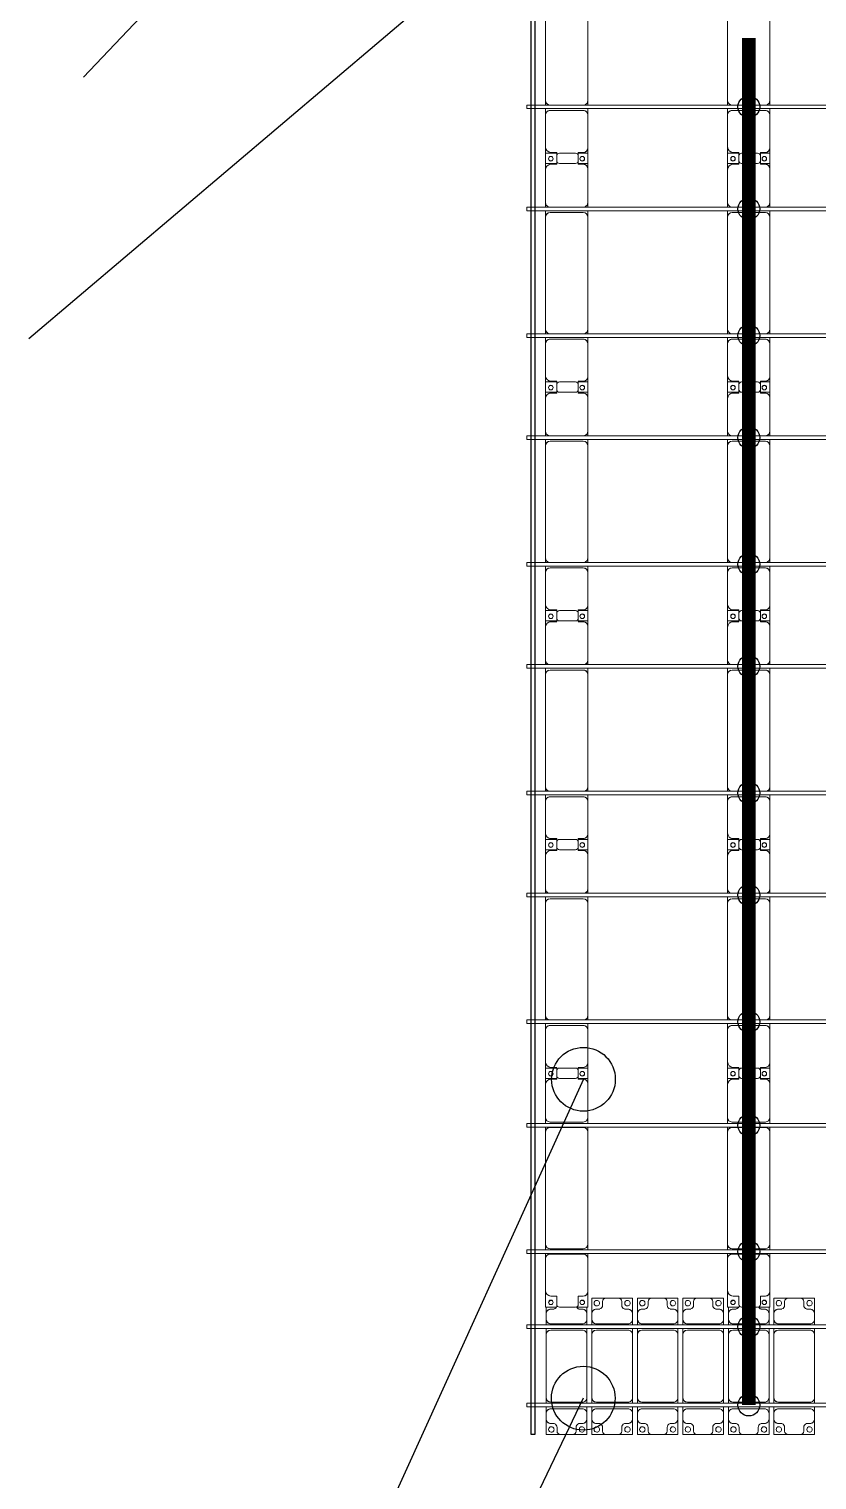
# Model space of a CAD drawing. Header units: millimetres. Extents: x -147246 to 112336, y -213734 to -86506.
# Drawn here: x -146021 to -137366, y -169893 to -153971 of the extents above; entities that cross this region are included whole.
import ezdxf

# ---------------------------------------------------------------- set-up
doc = ezdxf.new("R2010")
doc.units = ezdxf.units.MM
doc.layers.add('A-GENM', color=13, linetype='Continuous', lineweight=9)
doc.layers.add('S-BEAM', color=12, linetype='Continuous', lineweight=9)
for name, color, linetype in [('GC-BICH NEO', 6, 'Continuous'), ('GC-DAY NEO', 5, 'Continuous'), ('GC-HOP 40x60 GIA CUONG', 1, 'Continuous')]:
    doc.layers.add(name, color=color, linetype=linetype)

# ---------------------------------------------------------------- blocks, each defined once
blk = doc.blocks.new('Dầm C52 - Hộp 40x60-38180-BỐ TRÍ KHUNG KẾT CẤU BÈ PIN 05')
at = {"layer": 'S-BEAM', "color": 3, "lineweight": 25}
for p, q in [((-38420, 20), (38420, 20)), ((38420, 20), (38420, -20)), ((38420, -20), (-38420, -20))]:
    blk.add_line(p, q, dxfattribs=at)
blk = doc.blocks.new('Dầm C52 - Dầm C52-18785-BỐ TRÍ KHUNG KẾT CẤU BÈ PIN 05')
at = {"layer": 'S-BEAM', "color": 1}
for p, q in [((-74474, 20), (74474, 20)), ((74474, 20), (74474, -20)), ((74474, -20), (-74474, -20))]:
    blk.add_line(p, q, dxfattribs=at)
blk = doc.blocks.new('Dầm C52 - Dầm C52-18786-BỐ TRÍ KHUNG KẾT CẤU BÈ PIN 05')
at = {"layer": 'S-BEAM', "color": 1}
for p, q in [((-74474, 20), (74474, 20)), ((74474, 20), (74474, -20)), ((74474, -20), (-74474, -20))]:
    blk.add_line(p, q, dxfattribs=at)
blk = doc.blocks.new('Dầm C52 - Dầm C52-18787-BỐ TRÍ KHUNG KẾT CẤU BÈ PIN 05')
at = {"layer": 'S-BEAM', "color": 1}
for p, q in [((-74474, 20), (74474, 20)), ((74474, 20), (74474, -20)), ((74474, -20), (-74474, -20))]:
    blk.add_line(p, q, dxfattribs=at)
blk = doc.blocks.new('Dầm C52 - Dầm C52-18788-BỐ TRÍ KHUNG KẾT CẤU BÈ PIN 05')
at = {"layer": 'S-BEAM', "color": 1}
for p, q in [((-74474, 20), (74474, 20)), ((74474, 20), (74474, -20)), ((74474, -20), (-74474, -20))]:
    blk.add_line(p, q, dxfattribs=at)
blk = doc.blocks.new('Dầm C52 - Dầm C52-18789-BỐ TRÍ KHUNG KẾT CẤU BÈ PIN 05')
at = {"layer": 'S-BEAM', "color": 1}
for p, q in [((-74474, 20), (74474, 20)), ((74474, 20), (74474, -20)), ((74474, -20), (-74474, -20))]:
    blk.add_line(p, q, dxfattribs=at)
blk = doc.blocks.new('Dầm C52 - Dầm C52-18790-BỐ TRÍ KHUNG KẾT CẤU BÈ PIN 05')
at = {"layer": 'S-BEAM', "color": 1}
for p, q in [((-74474, 20), (74474, 20)), ((74474, 20), (74474, -20)), ((74474, -20), (-74474, -20))]:
    blk.add_line(p, q, dxfattribs=at)
blk = doc.blocks.new('Dai phao do pin - DẢI PHAO ĐỠ PIN-35822-BỐ TRÍ KHUNG KẾT CẤU BÈ PIN 05')
at = {"layer": 'A-GENM', "color": 7}
for p, q in [((-1312, 242), (-1130, 242)), ((-1312, 120), (-1312, 242)), ((-1190, 182), (-1190, 118)), ((-780, 242), (-1130, 242)), ((-780, 242), (-722, 242)), ((-730, -173), (-730, 192)), ((-682, 242), (-620, 242)), ((-670, 192), (-670, -173)), ((610, 242), (-620, 242)), ((610, 242), (663, 242)), ((660, -173), (660, 192)), ((703, 242), (770, 242)), ((720, 192), (720, -173)), ((1130, 242), (770, 242)), ((1130, 242), (1312, 242)), ((1190, 118), (1190, 182)), ((1198, 242), (1380, 242)), ((1198, 118), (1198, 242)), ((1312, 242), (1312, 118)), ((1320, 182), (1320, 118)), ((1730, 242), (1380, 242)), ((1730, 242), (1800, 242)), ((1780, -173), (1780, 192)), ((1840, 242), (1890, 242)), ((3120, 242), (1890, 242)), ((3120, 242), (3190, 242)), ((3170, -173), (3170, 192)), ((3230, 242), (3280, 242)), ((3640, 242), (3280, 242)), ((3640, 242), (3822, 242)), ((3700, 118), (3700, 182)), ((3708, 242), (3890, 242)), ((3708, 118), (3708, 242)), ((3822, 242), (3822, 118)), ((3830, 182), (3830, 118)), ((4240, 242), (3890, 242)), ((4240, 242), (4310, 242)), ((4290, -173), (4290, 192)), ((4350, 242), (4400, 242)), ((5630, 242), (4400, 242)), ((5630, 242), (5700, 242)), ((5680, -173), (5680, 192)), ((5740, 242), (5790, 242)), ((6150, 242), (5790, 242)), ((6150, 242), (6332, 242)), ((6210, 118), (6210, 182)), ((6218, 242), (6400, 242)), ((6218, 118), (6218, 242)), ((6332, 242), (6332, 118)), ((6340, 182), (6340, 118)), ((6750, 242), (6400, 242)), ((6750, 242), (6820, 242)), ((6800, -173), (6800, 192)), ((6860, 242), (6910, 242)), ((8140, 242), (6910, 242)), ((8140, 242), (8210, 242)), ((8190, -173), (8190, 192)), ((8250, 242), (8300, 242)), ((8660, 242), (8300, 242)), ((8660, 242), (8842, 242)), ((8720, 118), (8720, 182)), ((8728, 242), (8910, 242)), ((8728, 118), (8728, 242)), ((8842, 242), (8842, 118)), ((8850, 182), (8850, 118)), ((9260, 242), (8910, 242)), ((9260, 242), (9330, 242)), ((9310, -173), (9310, 192)), ((9370, 242), (9420, 242)), ((10650, 242), (9420, 242)), ((10650, 242), (10720, 242)), ((10700, -173), (10700, 192)), ((10760, 242), (10810, 242)), ((11170, 242), (10810, 242)), ((11170, 242), (11352, 242)), ((11230, 118), (11230, 182)), ((11238, 242), (11420, 242)), ((11238, 118), (11238, 242)), ((11352, 242), (11352, 118)), ((11360, 182), (11360, 118)), ((11770, 242), (11420, 242)), ((11770, 242), (11840, 242)), ((11820, -173), (11820, 192)), ((11880, 242), (11930, 242)), ((13160, 242), (11930, 242)), ((-1312, 88), (-1312, -88)), ((-1190, 118), (-1282, 118)), ((1282, 118), (1190, 118)), ((1198, 88), (1198, -88)), ((1320, 118), (1228, 118)), ((1312, -88), (1312, 88)), ((3792, 118), (3700, 118)), ((3708, 88), (3708, -88)), ((3830, 118), (3738, 118)), ((3822, -88), (3822, 88)), ((6302, 118), (6210, 118)), ((6218, 88), (6218, -88)), ((6340, 118), (6248, 118)), ((6332, -88), (6332, 88)), ((8812, 118), (8720, 118)), ((8728, 88), (8728, -88)), ((8850, 118), (8758, 118)), ((8842, -88), (8842, 88)), ((11322, 118), (11230, 118)), ((11238, 88), (11238, -88)), ((11360, 118), (11268, 118)), ((11352, -88), (11352, 88)), ((-1312, -223), (-1312, -100)), ((-1282, -118), (-1190, -118)), ((-1190, -118), (-1190, -173)), ((1190, -173), (1190, -118)), ((1190, -118), (1282, -118)), ((1198, -223), (1198, -118)), ((1228, -118), (1320, -118)), ((1312, -118), (1312, -223)), ((1320, -118), (1320, -173)), ((3700, -173), (3700, -118)), ((3700, -118), (3792, -118)), ((3708, -223), (3708, -118)), ((3738, -118), (3830, -118)), ((3822, -118), (3822, -223)), ((3830, -118), (3830, -173)), ((6210, -173), (6210, -118)), ((6210, -118), (6302, -118)), ((6218, -223), (6218, -118)), ((6248, -118), (6340, -118)), ((6332, -118), (6332, -223)), ((6340, -118), (6340, -173)), ((8720, -173), (8720, -118)), ((8720, -118), (8812, -118)), ((8728, -223), (8728, -118)), ((8758, -118), (8850, -118)), ((8842, -118), (8842, -223)), ((8850, -118), (8850, -173)), ((11230, -173), (11230, -118)), ((11230, -118), (11322, -118)), ((11238, -223), (11238, -118)), ((11268, -118), (11360, -118)), ((11352, -118), (11352, -223)), ((11360, -118), (11360, -173)), ((-1140, -223), (-1312, -223)), ((-1140, -223), (-780, -223)), ((-722, -223), (-780, -223)), ((-620, -223), (-682, -223)), ((-620, -223), (610, -223)), ((663, -223), (610, -223)), ((770, -223), (703, -223)), ((770, -223), (1140, -223)), ((1312, -223), (1140, -223)), ((1370, -223), (1198, -223)), ((1370, -223), (1730, -223)), ((1800, -223), (1730, -223)), ((1890, -223), (1840, -223)), ((1890, -223), (3120, -223)), ((3190, -223), (3120, -223)), ((3280, -223), (3230, -223)), ((3280, -223), (3650, -223)), ((3822, -223), (3650, -223)), ((3880, -223), (3708, -223)), ((3880, -223), (4240, -223)), ((4310, -223), (4240, -223)), ((4400, -223), (4350, -223)), ((4400, -223), (5630, -223)), ((5700, -223), (5630, -223)), ((5790, -223), (5740, -223)), ((5790, -223), (6160, -223)), ((6332, -223), (6160, -223)), ((6390, -223), (6218, -223)), ((6390, -223), (6750, -223)), ((6820, -223), (6750, -223)), ((6910, -223), (6860, -223)), ((6910, -223), (8140, -223)), ((8210, -223), (8140, -223)), ((8300, -223), (8250, -223)), ((8300, -223), (8670, -223)), ((8842, -223), (8670, -223)), ((8900, -223), (8728, -223)), ((8900, -223), (9260, -223)), ((9330, -223), (9260, -223)), ((9420, -223), (9370, -223)), ((9420, -223), (10650, -223)), ((10720, -223), (10650, -223)), ((10810, -223), (10760, -223)), ((10810, -223), (11180, -223)), ((11352, -223), (11180, -223)), ((11410, -223), (11238, -223)), ((11410, -223), (11770, -223)), ((11840, -223), (11770, -223)), ((11930, -223), (11880, -223)), ((11930, -223), (13160, -223))]:
    blk.add_line(p, q, dxfattribs=at)
for centre, radius, start, end in [((-1259, 183), 25, 0, 180), ((-1259, 183), 25, 180, 360), ((-1130, 182), 60, 90, 180), ((-1130, 182), 60, 150, 180), ((-780, 192), 50, 360, 90), ((-780, 192), 50, 360, 45), ((-620, 192), 50, 90, 180), ((-620, 192), 50, 105, 180), ((610, 192), 50, 360, 90), ((610, 192), 50, 15, 90), ((770, 192), 50, 90, 180), ((770, 192), 50, 135, 180), ((1130, 182), 60, 360, 90), ((1130, 182), 60, 360, 30), ((1249, 183), 25, 360, 180), ((1249, 183), 25, 180, 0), ((1251, 183), 25, 0, 180), ((1251, 183), 25, 180, 360), ((1380, 182), 60, 90, 180), ((1380, 182), 60, 150, 180), ((1730, 192), 50, 360, 90), ((1730, 192), 50, 360, 45), ((1890, 192), 50, 90, 173.0595), ((1890, 192), 50, 105, 173.0595), ((3120, 192), 50, 360, 90), ((3120, 192), 50, 15, 90), ((3280, 192), 50, 90, 173.0595), ((3280, 192), 50, 135, 173.0595), ((3640, 182), 60, 360, 90), ((3640, 182), 60, 360, 30), ((3759, 183), 25, 0, 180), ((3759, 183), 25, 180, 360), ((3761, 183), 25, 360, 180), ((3761, 183), 25, 180, 0), ((3890, 182), 60, 90, 180), ((3890, 182), 60, 150, 180), ((4240, 192), 50, 360, 90), ((4240, 192), 50, 360, 45), ((4400, 192), 50, 90, 173.0595), ((4400, 192), 50, 105, 173.0595), ((5630, 192), 50, 360, 90), ((5630, 192), 50, 15, 90), ((5790, 192), 50, 90, 173.0595), ((5790, 192), 50, 135, 173.0595), ((6150, 182), 60, 0, 90), ((6150, 182), 60, 0, 30), ((6269, 183), 25, 0, 180), ((6269, 183), 25, 180, 0), ((6271, 183), 25, 0, 180), ((6271, 183), 25, 180, 0), ((6400, 182), 60, 90, 180), ((6400, 182), 60, 150, 180), ((6750, 192), 50, 0, 90), ((6750, 192), 50, 0, 45), ((6910, 192), 50, 90, 173.0595), ((6910, 192), 50, 105, 173.0595), ((8140, 192), 50, 360, 90), ((8140, 192), 50, 15, 90), ((8300, 192), 50, 90, 173.0595), ((8300, 192), 50, 135, 173.0595), ((8660, 182), 60, 0, 90), ((8660, 182), 60, 0, 30), ((8779, 183), 25, 0, 180), ((8779, 183), 25, 180, 0), ((8781, 183), 25, 360, 180), ((8781, 183), 25, 180, 360), ((8910, 182), 60, 90, 180), ((8910, 182), 60, 150, 180), ((9260, 192), 50, 360, 90), ((9260, 192), 50, 360, 45), ((9420, 192), 50, 90, 173.0595), ((9420, 192), 50, 105, 173.0595), ((10650, 192), 50, 0, 90), ((10650, 192), 50, 15, 90), ((10810, 192), 50, 90, 173.0595), ((10810, 192), 50, 138.4378, 173.0595), ((11170, 182), 60, 360, 90), ((11170, 182), 60, 360, 30), ((11289, 183), 25, 0, 180), ((11289, 183), 25, 180, 0), ((11291, 183), 25, 0, 180), ((11291, 183), 25, 180, 0), ((11420, 182), 60, 90, 180), ((11420, 182), 60, 150, 180), ((11770, 192), 50, 0, 90), ((11770, 192), 50, 0, 45), ((11930, 192), 50, 90, 173.0595), ((11930, 192), 50, 105, 173.0595), ((-1282, 88), 30, 90, 180), ((1228, 88), 30, 90, 180), ((1282, 88), 30, 360, 90), ((3738, 88), 30, 90, 180), ((3792, 88), 30, 360, 90), ((6248, 88), 30, 90, 180), ((6302, 88), 30, 360, 90), ((8758, 88), 30, 90, 180), ((8812, 88), 30, 360, 90), ((11268, 88), 30, 90, 180), ((11322, 88), 30, 360, 90), ((-1282, -88), 30, 180, 270), ((-1282, -88), 30, 210, 240), ((-1259, -162), 25, 0, 180), ((-1259, -162), 25, 75, 90), ((1228, -88), 30, 180, 270), ((1249, -162), 25, 0, 180), ((1251, -162), 25, 0, 180), ((1282, -88), 30, 270, 360), ((3738, -88), 30, 180, 270), ((3759, -162), 25, 0, 180), ((3761, -162), 25, 0, 180), ((3792, -88), 30, 270, 360), ((6248, -88), 30, 180, 270), ((6269, -162), 25, 0, 180), ((6271, -162), 25, 0, 180), ((6302, -88), 30, 270, 360), ((8758, -88), 30, 180, 270), ((8779, -162), 25, 360, 180), ((8781, -162), 25, 0, 180), ((8812, -88), 30, 270, 360), ((11268, -88), 30, 180, 270), ((11289, -162), 25, 360, 180), ((11291, -162), 25, 0, 180), ((11322, -88), 30, 270, 360), ((-1259, -162), 25, 180, 0), ((-1140, -173), 50, 180, 270), ((-1140, -173), 50, 180, 225), ((-780, -173), 50, 270, 360), ((-780, -173), 50, 315, 360), ((-620, -173), 50, 180, 270), ((-620, -173), 50, 180, 270), ((610, -173), 50, 270, 360), ((610, -173), 50, 285, 360), ((770, -173), 50, 180, 270), ((770, -173), 50, 180, 225), ((1140, -173), 50, 270, 360), ((1140, -173), 50, 315, 360), ((1249, -162), 25, 180, 360), ((1251, -162), 25, 180, 0), ((1370, -173), 50, 180, 270), ((1370, -173), 50, 180, 225), ((1730, -173), 50, 270, 360), ((1730, -173), 50, 315, 360), ((1890, -173), 50, 186.9405, 270), ((1890, -173), 50, 186.9405, 270), ((3120, -173), 50, 270, 360), ((3120, -173), 50, 285, 360), ((3280, -173), 50, 186.9405, 270), ((3280, -173), 50, 186.9405, 225), ((3650, -173), 50, 270, 0), ((3650, -173), 50, 315, 0), ((3759, -162), 25, 180, 360), ((3761, -162), 25, 180, 360), ((3880, -173), 50, 180, 270), ((3880, -173), 50, 180, 225), ((4240, -173), 50, 270, 360), ((4240, -173), 50, 315, 360), ((4400, -173), 50, 186.9405, 270), ((4400, -173), 50, 186.9405, 270), ((5630, -173), 50, 270, 360), ((5630, -173), 50, 285, 360), ((5790, -173), 50, 186.9405, 270), ((5790, -173), 50, 186.9405, 225), ((6160, -173), 50, 270, 0), ((6160, -173), 50, 315, 0), ((6269, -162), 25, 180, 0), ((6271, -162), 25, 180, 0), ((6390, -173), 50, 180, 270), ((6390, -173), 50, 180, 225), ((6750, -173), 50, 270, 360), ((6750, -173), 50, 315, 360), ((6910, -173), 50, 186.9405, 270), ((6910, -173), 50, 186.9405, 270), ((8140, -173), 50, 270, 360), ((8140, -173), 50, 285, 360), ((8300, -173), 50, 186.9405, 270), ((8300, -173), 50, 186.9405, 225), ((8670, -173), 50, 270, 0), ((8670, -173), 50, 315, 0), ((8779, -162), 25, 180, 0), ((8781, -162), 25, 180, 0), ((8900, -173), 50, 180, 270), ((8900, -173), 50, 180, 225), ((9260, -173), 50, 270, 360), ((9260, -173), 50, 315, 360), ((9420, -173), 50, 186.9405, 270), ((9420, -173), 50, 186.9405, 270), ((10650, -173), 50, 270, 0), ((10650, -173), 50, 285, 0), ((10810, -173), 50, 186.9405, 270), ((10810, -173), 50, 186.9405, 221.5654), ((11180, -173), 50, 270, 360), ((11180, -173), 50, 315, 360), ((11289, -162), 25, 180, 0), ((11291, -162), 25, 180, 0), ((11410, -173), 50, 180, 270), ((11410, -173), 50, 180, 225), ((11770, -173), 50, 270, 360), ((11770, -173), 50, 315, 360), ((11930, -173), 50, 186.9405, 270), ((11930, -173), 50, 186.9405, 270)]:
    blk.add_arc(centre, radius, start, end, dxfattribs=at)
blk = doc.blocks.new('Dai phao do pin - DẢI PHAO ĐỠ PIN-35853-BỐ TRÍ KHUNG KẾT CẤU BÈ PIN 05')
at = {"layer": 'A-GENM', "color": 7}
for p, q in [((-1312, 242), (-1130, 242)), ((-1312, 120), (-1312, 242)), ((-1190, 182), (-1190, 118)), ((-780, 242), (-1130, 242)), ((-780, 242), (-722, 242)), ((-730, -173), (-730, 192)), ((-682, 242), (-620, 242)), ((-670, 192), (-670, -173)), ((610, 242), (-620, 242)), ((610, 242), (663, 242)), ((660, -173), (660, 192)), ((703, 242), (770, 242)), ((720, 192), (720, -173)), ((1130, 242), (770, 242)), ((1130, 242), (1312, 242)), ((1190, 118), (1190, 182)), ((1198, 242), (1380, 242)), ((1198, 118), (1198, 242)), ((1312, 242), (1312, 118)), ((1320, 182), (1320, 118)), ((1730, 242), (1380, 242)), ((1730, 242), (1800, 242)), ((1780, -173), (1780, 192)), ((1840, 242), (1890, 242)), ((3120, 242), (1890, 242)), ((3120, 242), (3190, 242)), ((3170, -173), (3170, 192)), ((3230, 242), (3280, 242)), ((3640, 242), (3280, 242)), ((3640, 242), (3822, 242)), ((3700, 118), (3700, 182)), ((3708, 242), (3890, 242)), ((3708, 118), (3708, 242)), ((3822, 242), (3822, 118)), ((3830, 182), (3830, 118)), ((4240, 242), (3890, 242)), ((4240, 242), (4310, 242)), ((4290, -173), (4290, 192)), ((4350, 242), (4400, 242)), ((5630, 242), (4400, 242)), ((5630, 242), (5700, 242)), ((5680, -173), (5680, 192)), ((5740, 242), (5790, 242)), ((6150, 242), (5790, 242)), ((6150, 242), (6332, 242)), ((6210, 118), (6210, 182)), ((6218, 242), (6400, 242)), ((6218, 118), (6218, 242)), ((6332, 242), (6332, 118)), ((6340, 182), (6340, 118)), ((6750, 242), (6400, 242)), ((6750, 242), (6820, 242)), ((6800, -173), (6800, 192)), ((6860, 242), (6910, 242)), ((8140, 242), (6910, 242)), ((8140, 242), (8210, 242)), ((8190, -173), (8190, 192)), ((8250, 242), (8300, 242)), ((8660, 242), (8300, 242)), ((8660, 242), (8842, 242)), ((8720, 118), (8720, 182)), ((8728, 242), (8910, 242)), ((8728, 118), (8728, 242)), ((8842, 242), (8842, 118)), ((8850, 182), (8850, 118)), ((9260, 242), (8910, 242)), ((9260, 242), (9330, 242)), ((9310, -173), (9310, 192)), ((9370, 242), (9420, 242)), ((10650, 242), (9420, 242)), ((10650, 242), (10720, 242)), ((10700, -173), (10700, 192)), ((10760, 242), (10810, 242)), ((11170, 242), (10810, 242)), ((11170, 242), (11352, 242)), ((11230, 118), (11230, 182)), ((11238, 242), (11420, 242)), ((11238, 118), (11238, 242)), ((11352, 242), (11352, 118)), ((11360, 182), (11360, 118)), ((11770, 242), (11420, 242)), ((11770, 242), (11840, 242)), ((11820, -173), (11820, 192)), ((11880, 242), (11930, 242)), ((13160, 242), (11930, 242)), ((-1312, 88), (-1312, -88)), ((-1190, 118), (-1282, 118)), ((1282, 118), (1190, 118)), ((1198, 88), (1198, -88)), ((1320, 118), (1228, 118)), ((1312, -88), (1312, 88)), ((3792, 118), (3700, 118)), ((3708, 88), (3708, -88)), ((3830, 118), (3738, 118)), ((3822, -88), (3822, 88)), ((6302, 118), (6210, 118)), ((6218, 88), (6218, -88)), ((6340, 118), (6248, 118)), ((6332, -88), (6332, 88)), ((8812, 118), (8720, 118)), ((8728, 88), (8728, -88)), ((8850, 118), (8758, 118)), ((8842, -88), (8842, 88)), ((11322, 118), (11230, 118)), ((11238, 88), (11238, -88)), ((11360, 118), (11268, 118)), ((11352, -88), (11352, 88)), ((-1312, -223), (-1312, -100)), ((-1282, -118), (-1190, -118)), ((-1190, -118), (-1190, -173)), ((1190, -173), (1190, -118)), ((1190, -118), (1282, -118)), ((1198, -223), (1198, -118)), ((1228, -118), (1320, -118)), ((1312, -118), (1312, -223)), ((1320, -118), (1320, -173)), ((3700, -173), (3700, -118)), ((3700, -118), (3792, -118)), ((3708, -223), (3708, -118)), ((3738, -118), (3830, -118)), ((3822, -118), (3822, -223)), ((3830, -118), (3830, -173)), ((6210, -173), (6210, -118)), ((6210, -118), (6302, -118)), ((6218, -223), (6218, -118)), ((6248, -118), (6340, -118)), ((6332, -118), (6332, -223)), ((6340, -118), (6340, -173)), ((8720, -173), (8720, -118)), ((8720, -118), (8812, -118)), ((8728, -223), (8728, -118)), ((8758, -118), (8850, -118)), ((8842, -118), (8842, -223)), ((8850, -118), (8850, -173)), ((11230, -173), (11230, -118)), ((11230, -118), (11322, -118)), ((11238, -223), (11238, -118)), ((11268, -118), (11360, -118)), ((11352, -118), (11352, -223)), ((11360, -118), (11360, -173)), ((-1140, -223), (-1312, -223)), ((-1140, -223), (-780, -223)), ((-722, -223), (-780, -223)), ((-620, -223), (-682, -223)), ((-620, -223), (610, -223)), ((663, -223), (610, -223)), ((770, -223), (703, -223)), ((770, -223), (1140, -223)), ((1312, -223), (1140, -223)), ((1370, -223), (1198, -223)), ((1370, -223), (1730, -223)), ((1800, -223), (1730, -223)), ((1890, -223), (1840, -223)), ((1890, -223), (3120, -223)), ((3190, -223), (3120, -223)), ((3280, -223), (3230, -223)), ((3280, -223), (3650, -223)), ((3822, -223), (3650, -223)), ((3880, -223), (3708, -223)), ((3880, -223), (4240, -223)), ((4310, -223), (4240, -223)), ((4400, -223), (4350, -223)), ((4400, -223), (5630, -223)), ((5700, -223), (5630, -223)), ((5790, -223), (5740, -223)), ((5790, -223), (6160, -223)), ((6332, -223), (6160, -223)), ((6390, -223), (6218, -223)), ((6390, -223), (6750, -223)), ((6820, -223), (6750, -223)), ((6910, -223), (6860, -223)), ((6910, -223), (8140, -223)), ((8210, -223), (8140, -223)), ((8300, -223), (8250, -223)), ((8300, -223), (8670, -223)), ((8842, -223), (8670, -223)), ((8900, -223), (8728, -223)), ((8900, -223), (9260, -223)), ((9330, -223), (9260, -223)), ((9420, -223), (9370, -223)), ((9420, -223), (10650, -223)), ((10720, -223), (10650, -223)), ((10810, -223), (10760, -223)), ((10810, -223), (11180, -223)), ((11352, -223), (11180, -223)), ((11410, -223), (11238, -223)), ((11410, -223), (11770, -223)), ((11840, -223), (11770, -223)), ((11930, -223), (11880, -223)), ((11930, -223), (13160, -223))]:
    blk.add_line(p, q, dxfattribs=at)
for centre, radius, start, end in [((-1259, 183), 25, 0, 180), ((-1259, 183), 25, 180, 360), ((-1130, 182), 60, 90, 180), ((-1130, 182), 60, 150, 180), ((-780, 192), 50, 360, 90), ((-780, 192), 50, 360, 45), ((-620, 192), 50, 90, 180), ((-620, 192), 50, 105, 180), ((610, 192), 50, 360, 90), ((610, 192), 50, 15, 90), ((770, 192), 50, 90, 180), ((770, 192), 50, 135, 180), ((1130, 182), 60, 360, 90), ((1130, 182), 60, 360, 30), ((1249, 183), 25, 360, 180), ((1249, 183), 25, 180, 0), ((1251, 183), 25, 0, 180), ((1251, 183), 25, 180, 360), ((1380, 182), 60, 90, 180), ((1380, 182), 60, 150, 180), ((1730, 192), 50, 360, 90), ((1730, 192), 50, 360, 45), ((1890, 192), 50, 90, 173.0595), ((1890, 192), 50, 105, 173.0595), ((3120, 192), 50, 360, 90), ((3120, 192), 50, 15, 90), ((3280, 192), 50, 90, 173.0595), ((3280, 192), 50, 135, 173.0595), ((3640, 182), 60, 360, 90), ((3640, 182), 60, 360, 30), ((3759, 183), 25, 0, 180), ((3759, 183), 25, 180, 360), ((3761, 183), 25, 360, 180), ((3761, 183), 25, 180, 0), ((3890, 182), 60, 90, 180), ((3890, 182), 60, 150, 180), ((4240, 192), 50, 360, 90), ((4240, 192), 50, 360, 45), ((4400, 192), 50, 90, 173.0595), ((4400, 192), 50, 105, 173.0595), ((5630, 192), 50, 360, 90), ((5630, 192), 50, 15, 90), ((5790, 192), 50, 90, 173.0595), ((5790, 192), 50, 135, 173.0595), ((6150, 182), 60, 0, 90), ((6150, 182), 60, 0, 30), ((6269, 183), 25, 0, 180), ((6269, 183), 25, 180, 0), ((6271, 183), 25, 0, 180), ((6271, 183), 25, 180, 0), ((6400, 182), 60, 90, 180), ((6400, 182), 60, 150, 180), ((6750, 192), 50, 0, 90), ((6750, 192), 50, 0, 45), ((6910, 192), 50, 90, 173.0595), ((6910, 192), 50, 105, 173.0595), ((8140, 192), 50, 360, 90), ((8140, 192), 50, 15, 90), ((8300, 192), 50, 90, 173.0595), ((8300, 192), 50, 135, 173.0595), ((8660, 182), 60, 0, 90), ((8660, 182), 60, 0, 30), ((8779, 183), 25, 0, 180), ((8779, 183), 25, 180, 0), ((8781, 183), 25, 360, 180), ((8781, 183), 25, 180, 360), ((8910, 182), 60, 90, 180), ((8910, 182), 60, 150, 180), ((9260, 192), 50, 360, 90), ((9260, 192), 50, 360, 45), ((9420, 192), 50, 90, 173.0595), ((9420, 192), 50, 105, 173.0595), ((10650, 192), 50, 0, 90), ((10650, 192), 50, 15, 90), ((10810, 192), 50, 90, 173.0595), ((10810, 192), 50, 138.4227, 173.0595), ((11170, 182), 60, 360, 90), ((11170, 182), 60, 360, 30), ((11289, 183), 25, 0, 180), ((11289, 183), 25, 180, 0), ((11291, 183), 25, 0, 180), ((11291, 183), 25, 180, 0), ((11420, 182), 60, 90, 180), ((11420, 182), 60, 150, 180), ((11770, 192), 50, 0, 90), ((11770, 192), 50, 0, 45), ((11930, 192), 50, 90, 173.0595), ((11930, 192), 50, 105, 173.0595), ((-1282, 88), 30, 90, 180), ((1228, 88), 30, 90, 180), ((1282, 88), 30, 360, 90), ((3738, 88), 30, 90, 180), ((3792, 88), 30, 360, 90), ((6248, 88), 30, 90, 180), ((6302, 88), 30, 360, 90), ((8758, 88), 30, 90, 180), ((8812, 88), 30, 360, 90), ((11268, 88), 30, 90, 180), ((11322, 88), 30, 360, 90), ((-1282, -88), 30, 180, 270), ((-1282, -88), 30, 210, 240), ((-1259, -162), 25, 0, 180), ((-1259, -162), 25, 75, 90), ((1228, -88), 30, 180, 270), ((1249, -162), 25, 0, 180), ((1251, -162), 25, 0, 180), ((1282, -88), 30, 270, 360), ((3738, -88), 30, 180, 270), ((3759, -162), 25, 0, 180), ((3761, -162), 25, 0, 180), ((3792, -88), 30, 270, 360), ((6248, -88), 30, 180, 270), ((6269, -162), 25, 0, 180), ((6271, -162), 25, 0, 180), ((6302, -88), 30, 270, 360), ((8758, -88), 30, 180, 270), ((8779, -162), 25, 360, 180), ((8781, -162), 25, 0, 180), ((8812, -88), 30, 270, 360), ((11268, -88), 30, 180, 270), ((11289, -162), 25, 360, 180), ((11291, -162), 25, 0, 180), ((11322, -88), 30, 270, 360), ((-1259, -162), 25, 180, 0), ((-1140, -173), 50, 180, 270), ((-1140, -173), 50, 180, 225), ((-780, -173), 50, 270, 360), ((-780, -173), 50, 315, 360), ((-620, -173), 50, 180, 270), ((-620, -173), 50, 180, 270), ((610, -173), 50, 270, 360), ((610, -173), 50, 285, 360), ((770, -173), 50, 180, 270), ((770, -173), 50, 180, 225), ((1140, -173), 50, 270, 360), ((1140, -173), 50, 315, 360), ((1249, -162), 25, 180, 360), ((1251, -162), 25, 180, 0), ((1370, -173), 50, 180, 270), ((1370, -173), 50, 180, 225), ((1730, -173), 50, 270, 360), ((1730, -173), 50, 315, 360), ((1890, -173), 50, 186.9405, 270), ((1890, -173), 50, 186.9405, 270), ((3120, -173), 50, 270, 360), ((3120, -173), 50, 285, 360), ((3280, -173), 50, 186.9405, 270), ((3280, -173), 50, 186.9405, 225), ((3650, -173), 50, 270, 0), ((3650, -173), 50, 315, 0), ((3759, -162), 25, 180, 360), ((3761, -162), 25, 180, 360), ((3880, -173), 50, 180, 270), ((3880, -173), 50, 180, 225), ((4240, -173), 50, 270, 360), ((4240, -173), 50, 315, 360), ((4400, -173), 50, 186.9405, 270), ((4400, -173), 50, 186.9405, 270), ((5630, -173), 50, 270, 360), ((5630, -173), 50, 285, 360), ((5790, -173), 50, 186.9405, 270), ((5790, -173), 50, 186.9405, 225), ((6160, -173), 50, 270, 0), ((6160, -173), 50, 315, 0), ((6269, -162), 25, 180, 0), ((6271, -162), 25, 180, 0), ((6390, -173), 50, 180, 270), ((6390, -173), 50, 180, 225), ((6750, -173), 50, 270, 360), ((6750, -173), 50, 315, 360), ((6910, -173), 50, 186.9405, 270), ((6910, -173), 50, 186.9405, 270), ((8140, -173), 50, 270, 360), ((8140, -173), 50, 285, 360), ((8300, -173), 50, 186.9405, 270), ((8300, -173), 50, 186.9405, 225), ((8670, -173), 50, 270, 0), ((8670, -173), 50, 315, 0), ((8779, -162), 25, 180, 0), ((8781, -162), 25, 180, 0), ((8900, -173), 50, 180, 239.9884), ((8900, -173), 50, 180, 225), ((8900, -173), 50, 240, 270), ((9260, -173), 50, 270, 360), ((9260, -173), 50, 315, 360), ((9420, -173), 50, 186.9405, 270), ((9420, -173), 50, 186.9405, 270), ((10650, -173), 50, 270, 0), ((10650, -173), 50, 285, 0), ((10810, -173), 50, 186.9405, 270), ((10810, -173), 50, 186.9405, 221.5805), ((11180, -173), 50, 270, 360), ((11180, -173), 50, 315, 360), ((11289, -162), 25, 180, 0), ((11291, -162), 25, 180, 0), ((11410, -173), 50, 180, 270), ((11410, -173), 50, 180, 225), ((11770, -173), 50, 270, 360), ((11770, -173), 50, 315, 360), ((11930, -173), 50, 186.9405, 270), ((11930, -173), 50, 186.9405, 270)]:
    blk.add_arc(centre, radius, start, end, dxfattribs=at)
blk = doc.blocks.new('Dai phaodi lai - DẢI PHAO ĐI LẠI-37321-BỐ TRÍ KHUNG KẾT CẤU BÈ PIN 05')
at = {"layer": 'A-GENM', "color": 7}
for p, q in [((-223, 579), (-223, 649)), ((223, 649), (223, 579)), ((277, 748), (433, 748)), ((277, 579), (277, 748)), ((395, 710), (395, 671)), ((567, 748), (433, 748)), ((567, 748), (723, 748)), ((605, 671), (605, 710)), ((723, 748), (723, 579)), ((777, 748), (933, 748)), ((777, 579), (777, 748)), ((895, 710), (895, 671)), ((1067, 748), (933, 748)), ((1067, 748), (1223, 748)), ((1105, 671), (1105, 710)), ((1223, 748), (1223, 579)), ((1277, 748), (1433, 748)), ((1277, 579), (1277, 748)), ((1395, 710), (1395, 671)), ((1567, 748), (1433, 748)), ((1567, 748), (1723, 748)), ((1605, 671), (1605, 710)), ((1723, 748), (1723, 579)), ((1777, 579), (1777, 649)), ((2223, 649), (2223, 579)), ((2277, 748), (2433, 748)), ((2277, 579), (2277, 748)), ((2395, 710), (2395, 671)), ((2567, 748), (2433, 748)), ((2567, 748), (2723, 748)), ((2605, 671), (2605, 710)), ((2723, 748), (2723, 579)), ((-223, 579), (-223, 517)), ((-223, 455), (-223, 517)), ((-136, 629), (-173, 629)), ((173, 629), (136, 629)), ((223, 517), (223, 579)), ((223, 517), (223, 455)), ((277, 579), (277, 517)), ((277, 455), (277, 517)), ((364, 629), (327, 629)), ((673, 629), (636, 629)), ((723, 517), (723, 579)), ((723, 517), (723, 455)), ((777, 579), (777, 517)), ((777, 455), (777, 517)), ((864, 629), (827, 629)), ((1173, 629), (1136, 629)), ((1223, 517), (1223, 579)), ((1223, 517), (1223, 455)), ((1277, 579), (1277, 517)), ((1277, 455), (1277, 517)), ((1364, 629), (1327, 629)), ((1673, 629), (1636, 629)), ((1723, 517), (1723, 579)), ((1723, 517), (1723, 455)), ((1777, 579), (1777, 517)), ((1777, 455), (1777, 517)), ((1864, 629), (1827, 629)), ((2173, 629), (2136, 629)), ((2223, 517), (2223, 579)), ((2223, 517), (2223, 455)), ((2277, 579), (2277, 517)), ((2277, 455), (2277, 517)), ((2364, 629), (2327, 629)), ((2673, 629), (2636, 629)), ((2723, 517), (2723, 579)), ((2723, 517), (2723, 455)), ((-223, 348), (-223, 415)), ((-223, 348), (-223, -343)), ((-173, 467), (173, 467)), ((173, 398), (-173, 398)), ((223, 415), (223, 348)), ((223, -343), (223, 348)), ((277, 348), (277, 415)), ((277, 348), (277, -343)), ((327, 467), (673, 467)), ((673, 398), (327, 398)), ((723, 415), (723, 348)), ((723, -343), (723, 348)), ((777, 348), (777, 415)), ((777, 348), (777, -343)), ((827, 467), (1173, 467)), ((1173, 398), (827, 398)), ((1223, 415), (1223, 348)), ((1223, -343), (1223, 348)), ((1277, 348), (1277, 415)), ((1277, 348), (1277, -343)), ((1327, 467), (1673, 467)), ((1673, 398), (1327, 398)), ((1723, 415), (1723, 348)), ((1723, -343), (1723, 348)), ((1777, 348), (1777, 415)), ((1777, 348), (1777, -343)), ((1827, 467), (2173, 467)), ((2173, 398), (1827, 398)), ((2223, 415), (2223, 348)), ((2223, -343), (2223, 348)), ((2277, 348), (2277, 415)), ((2277, 348), (2277, -343)), ((2327, 467), (2673, 467)), ((2673, 398), (2327, 398)), ((2723, 415), (2723, 348)), ((2723, -343), (2723, 348)), ((-223, -405), (-223, -343)), ((-223, -517), (-223, -445)), ((-173, -393), (173, -393)), ((173, -467), (-173, -467)), ((223, -343), (223, -405)), ((223, -445), (223, -517)), ((277, -405), (277, -343)), ((277, -517), (277, -445)), ((327, -393), (673, -393)), ((673, -467), (327, -467)), ((723, -343), (723, -405)), ((723, -445), (723, -517)), ((777, -405), (777, -343)), ((777, -517), (777, -445)), ((827, -393), (1173, -393)), ((1173, -467), (827, -467)), ((1223, -343), (1223, -405)), ((1223, -445), (1223, -517)), ((1277, -405), (1277, -343)), ((1277, -517), (1277, -445)), ((1327, -393), (1673, -393)), ((1673, -467), (1327, -467)), ((1723, -343), (1723, -405)), ((1723, -445), (1723, -517)), ((1777, -405), (1777, -343)), ((1777, -517), (1777, -445)), ((1827, -393), (2173, -393)), ((2173, -467), (1827, -467)), ((2223, -343), (2223, -405)), ((2223, -445), (2223, -517)), ((2277, -405), (2277, -343)), ((2277, -517), (2277, -445)), ((2327, -393), (2673, -393)), ((2673, -467), (2327, -467)), ((2723, -343), (2723, -405)), ((2723, -445), (2723, -517)), ((-223, -517), (-223, -579)), ((-223, -748), (-223, -579)), ((-173, -629), (-136, -629)), ((136, -629), (173, -629)), ((223, -579), (223, -517)), ((223, -579), (223, -748)), ((277, -517), (277, -579)), ((277, -748), (277, -579)), ((327, -629), (364, -629)), ((636, -629), (673, -629)), ((723, -579), (723, -517)), ((723, -579), (723, -748)), ((777, -517), (777, -579)), ((777, -748), (777, -579)), ((827, -629), (864, -629)), ((1136, -629), (1173, -629)), ((1223, -579), (1223, -517)), ((1223, -579), (1223, -748)), ((1277, -517), (1277, -579)), ((1277, -748), (1277, -579)), ((1327, -629), (1364, -629)), ((1636, -629), (1673, -629)), ((1723, -579), (1723, -517)), ((1723, -579), (1723, -748)), ((1777, -517), (1777, -579)), ((1777, -748), (1777, -579)), ((1827, -629), (1864, -629)), ((2136, -629), (2173, -629)), ((2223, -579), (2223, -517)), ((2223, -579), (2223, -748)), ((2277, -517), (2277, -579)), ((2277, -748), (2277, -579)), ((2327, -629), (2364, -629)), ((2636, -629), (2673, -629)), ((2723, -579), (2723, -517)), ((2723, -579), (2723, -748)), ((-67, -748), (-223, -748)), ((-105, -671), (-105, -710)), ((-67, -748), (67, -748)), ((223, -748), (67, -748)), ((105, -710), (105, -671)), ((433, -748), (277, -748)), ((395, -671), (395, -710)), ((433, -748), (567, -748)), ((723, -748), (567, -748)), ((605, -710), (605, -671)), ((933, -748), (777, -748)), ((895, -671), (895, -710)), ((933, -748), (1067, -748)), ((1223, -748), (1067, -748)), ((1105, -710), (1105, -671)), ((1433, -748), (1277, -748)), ((1395, -671), (1395, -710)), ((1433, -748), (1567, -748)), ((1723, -748), (1567, -748)), ((1605, -710), (1605, -671)), ((1933, -748), (1777, -748)), ((1895, -671), (1895, -710)), ((1933, -748), (2067, -748)), ((2223, -748), (2067, -748)), ((2105, -710), (2105, -671)), ((2433, -748), (2277, -748)), ((2395, -671), (2395, -710)), ((2433, -748), (2567, -748)), ((2723, -748), (2567, -748)), ((2605, -710), (2605, -671))]:
    blk.add_line(p, q, dxfattribs=at)
for centre, radius, start, end in [((-168, 693), 30, 90, 165), ((-168, 693), 30, 75, 90), ((-145, 668), 40, 283.1885, 350.1215), ((145, 668), 40, 203.2651, 256.8115), ((168, 693), 30, 90, 118.4531), ((168, 693), 30, 30, 90), ((332, 693), 30, 90, 270), ((332, 693), 30, 270, 90), ((355, 668), 40, 283.1885, 3.5081), ((433, 710), 38, 90, 180), ((433, 710), 38, 90, 135), ((567, 710), 38, 0, 90), ((567, 710), 38, 45, 90), ((645, 668), 40, 176.4919, 256.8115), ((668, 693), 30, 90, 270), ((668, 693), 30, 270, 90), ((832, 693), 30, 90, 270), ((832, 693), 30, 270, 90), ((855, 668), 40, 283.1885, 3.5081), ((933, 710), 38, 90, 180), ((933, 710), 38, 90, 135), ((1067, 710), 38, 0, 90), ((1067, 710), 38, 45, 90), ((1145, 668), 40, 176.4919, 256.8115), ((1168, 693), 30, 90, 270), ((1168, 693), 30, 270, 90), ((1332, 693), 30, 90, 270), ((1332, 693), 30, 270, 90), ((1355, 668), 40, 283.1885, 3.5081), ((1433, 710), 38, 90, 180), ((1433, 710), 38, 90, 135), ((1567, 710), 38, 0, 90), ((1567, 710), 38, 45, 90), ((1645, 668), 40, 176.4919, 256.8115), ((1668, 693), 30, 90, 270), ((1668, 693), 30, 270, 90), ((1832, 693), 30, 90, 165), ((1832, 693), 30, 75, 90), ((1855, 668), 40, 283.1885, 350.1215), ((2145, 668), 40, 203.2651, 256.8115), ((2168, 693), 30, 90, 118.4531), ((2168, 693), 30, 30, 90), ((2332, 693), 30, 90, 270), ((2332, 693), 30, 270, 90), ((2355, 668), 40, 283.1885, 3.5081), ((2433, 710), 38, 90, 180), ((2433, 710), 38, 90, 135), ((2567, 710), 38, 0, 90), ((2567, 710), 38, 45, 90), ((2645, 668), 40, 176.4919, 256.8115), ((2668, 693), 30, 90, 270), ((2668, 693), 30, 270, 90), ((-173, 579), 50, 90, 180), ((-173, 517), 50, 180, 270), ((-173, 579), 50, 90, 135), ((-173, 517), 50, 225, 270), ((173, 579), 50, 0, 90), ((173, 579), 50, 45, 90), ((173, 517), 50, 270, 0), ((173, 517), 50, 270, 315), ((327, 579), 50, 90, 180), ((327, 517), 50, 180, 270), ((327, 579), 50, 90, 135), ((327, 517), 50, 225, 270), ((673, 579), 50, 0, 90), ((673, 579), 50, 45, 90), ((673, 517), 50, 270, 0), ((673, 517), 50, 270, 315), ((827, 579), 50, 90, 180), ((827, 517), 50, 180, 270), ((827, 579), 50, 90, 135), ((827, 517), 50, 225, 270), ((1173, 579), 50, 0, 90), ((1173, 579), 50, 45, 90), ((1173, 517), 50, 270, 0), ((1173, 517), 50, 270, 315), ((1327, 579), 50, 90, 180), ((1327, 517), 50, 180, 270), ((1327, 579), 50, 90, 135), ((1327, 517), 50, 225, 270), ((1673, 579), 50, 0, 90), ((1673, 579), 50, 45, 90), ((1673, 517), 50, 270, 0), ((1673, 517), 50, 270, 315), ((1827, 579), 50, 90, 180), ((1827, 517), 50, 180, 270), ((1827, 579), 50, 90, 135), ((1827, 517), 50, 225, 270), ((2173, 579), 50, 0, 90), ((2173, 579), 50, 45, 90), ((2173, 517), 50, 270, 0), ((2173, 517), 50, 270, 315), ((2327, 579), 50, 90, 180), ((2327, 517), 50, 180, 270), ((2327, 579), 50, 90, 135), ((2327, 517), 50, 225, 270), ((2673, 579), 50, 0, 90), ((2673, 579), 50, 45, 90), ((2673, 517), 50, 270, 0), ((2673, 517), 50, 270, 315), ((-173, 348), 50, 90, 180), ((-173, 348), 50, 120, 165), ((173, 348), 50, 360, 90), ((173, 348), 50, 45, 90), ((327, 348), 50, 90, 180), ((327, 348), 50, 120, 165), ((673, 348), 50, 360, 90), ((673, 348), 50, 45, 90), ((827, 348), 50, 90, 180), ((827, 348), 50, 120, 165), ((1173, 348), 50, 360, 90), ((1173, 348), 50, 45, 90), ((1327, 348), 50, 90, 180), ((1327, 348), 50, 120, 165), ((1673, 348), 50, 360, 90), ((1673, 348), 50, 45, 90), ((1827, 348), 50, 90, 180), ((1827, 348), 50, 120, 165), ((2173, 348), 50, 360, 90), ((2173, 348), 50, 45, 90), ((2327, 348), 50, 90, 180), ((2327, 348), 50, 120, 165), ((2673, 348), 50, 0, 90), ((2673, 348), 50, 45, 90), ((-173, -343), 50, 180, 270), ((-173, -343), 50, 180, 255), ((-173, -517), 50, 90, 180), ((-173, -517), 50, 90, 135), ((173, -343), 50, 270, 0), ((173, -517), 50, 360, 90), ((173, -517), 50, 45, 90), ((173, -343), 50, 315, 0), ((327, -343), 50, 180, 270), ((327, -343), 50, 180, 255), ((327, -517), 50, 90, 180), ((327, -517), 50, 90, 135), ((673, -343), 50, 270, 0), ((673, -517), 50, 360, 90), ((673, -517), 50, 45, 90), ((673, -343), 50, 315, 0), ((827, -343), 50, 180, 270), ((827, -343), 50, 180, 255), ((827, -517), 50, 90, 180), ((827, -517), 50, 90, 135), ((1173, -343), 50, 270, 0), ((1173, -517), 50, 360, 90), ((1173, -517), 50, 45, 90), ((1173, -343), 50, 315, 0), ((1327, -343), 50, 180, 270), ((1327, -343), 50, 180, 255), ((1327, -517), 50, 90, 180), ((1327, -517), 50, 90, 135), ((1673, -343), 50, 270, 0), ((1673, -517), 50, 360, 90), ((1673, -517), 50, 45, 90), ((1673, -343), 50, 315, 0), ((1827, -343), 50, 180, 270), ((1827, -343), 50, 180, 255), ((1827, -517), 50, 90, 180), ((1827, -517), 50, 90, 135), ((2173, -343), 50, 270, 0), ((2173, -517), 50, 360, 90), ((2173, -517), 50, 45, 90), ((2173, -343), 50, 315, 0), ((2327, -343), 50, 180, 270), ((2327, -343), 50, 180, 255), ((2327, -517), 50, 90, 180), ((2327, -517), 50, 90, 135), ((2673, -343), 50, 270, 0), ((2673, -517), 50, 360, 90), ((2673, -517), 50, 45, 90), ((2673, -343), 50, 315, 0), ((-173, -579), 50, 180, 270), ((-173, -579), 50, 225, 270), ((-145, -668), 40, 356.4919, 76.8115), ((145, -668), 40, 103.1885, 183.5081), ((173, -579), 50, 270, 360), ((173, -579), 50, 270, 315), ((327, -579), 50, 180, 270), ((327, -579), 50, 225, 270), ((355, -668), 40, 356.4919, 76.8115), ((645, -668), 40, 103.1885, 183.5081), ((673, -579), 50, 270, 360), ((673, -579), 50, 270, 315), ((827, -579), 50, 180, 270), ((827, -579), 50, 225, 270), ((855, -668), 40, 356.4919, 76.8115), ((1145, -668), 40, 103.1885, 183.5081), ((1173, -579), 50, 270, 360), ((1173, -579), 50, 270, 315), ((1327, -579), 50, 180, 270), ((1327, -579), 50, 225, 270), ((1355, -668), 40, 356.4919, 76.8115), ((1645, -668), 40, 103.1885, 183.5081), ((1673, -579), 50, 270, 360), ((1673, -579), 50, 270, 315), ((1827, -579), 50, 180, 270), ((1827, -579), 50, 225, 270), ((1855, -668), 40, 356.4919, 76.8115), ((2145, -668), 40, 103.1885, 183.5081), ((2173, -579), 50, 270, 360), ((2173, -579), 50, 270, 315), ((2327, -579), 50, 180, 270), ((2327, -579), 50, 225, 270), ((2355, -668), 40, 356.4919, 76.8115), ((2645, -668), 40, 103.1885, 183.5081), ((2673, -579), 50, 270, 360), ((2673, -579), 50, 270, 315), ((-168, -693), 30, 90, 270), ((-168, -693), 30, 270, 90), ((-67, -710), 38, 180, 270), ((-67, -710), 38, 225, 270), ((67, -710), 38, 270, 360), ((67, -710), 38, 270, 315), ((168, -693), 30, 90, 270), ((168, -693), 30, 270, 90), ((332, -693), 30, 90, 270), ((332, -693), 30, 270, 90), ((433, -710), 38, 180, 270), ((433, -710), 38, 225, 270), ((567, -710), 38, 270, 360), ((567, -710), 38, 270, 315), ((668, -693), 30, 90, 270), ((668, -693), 30, 270, 90), ((832, -693), 30, 90, 270), ((832, -693), 30, 270, 90), ((933, -710), 38, 180, 270), ((933, -710), 38, 225, 270), ((1067, -710), 38, 270, 360), ((1067, -710), 38, 270, 315), ((1168, -693), 30, 90, 270), ((1168, -693), 30, 270, 90), ((1332, -693), 30, 90, 270), ((1332, -693), 30, 270, 90), ((1433, -710), 38, 180, 270), ((1433, -710), 38, 225, 270), ((1567, -710), 38, 270, 0), ((1567, -710), 38, 270, 315), ((1668, -693), 30, 90, 270), ((1668, -693), 30, 270, 90), ((1832, -693), 30, 90, 270), ((1832, -693), 30, 270, 90), ((1933, -710), 38, 180, 270), ((1933, -710), 38, 225, 270), ((2067, -710), 38, 270, 0), ((2067, -710), 38, 270, 315), ((2168, -693), 30, 90, 270), ((2168, -693), 30, 270, 90), ((2332, -693), 30, 90, 270), ((2332, -693), 30, 270, 90), ((2433, -710), 38, 180, 270), ((2433, -710), 38, 225, 270), ((2567, -710), 38, 270, 0), ((2567, -710), 38, 270, 315), ((2668, -693), 30, 90, 270), ((2668, -693), 30, 270, 90)]:
    blk.add_arc(centre, radius, start, end, dxfattribs=at)
blk = doc.blocks.new('HOBANMONG_BEPIN 5_rvt-1-BỐ TRÍ KHUNG KẾT CẤU BÈ PIN 05')
at = {"layer": 'A-GENM', "color": 3, "lineweight": 25}
for name, p, rotation in [('Dai phao do pin - DẢI PHAO ĐỠ PIN-35822-BỐ TRÍ KHUNG KẾT CẤU BÈ PIN 05', (-140106, -166685), 89.99977101252024), ('Dai phao do pin - DẢI PHAO ĐỠ PIN-35853-BỐ TRÍ KHUNG KẾT CẤU BÈ PIN 05', (-138106, -166685), 89.99977101252024), ('Dai phaodi lai - DẢI PHAO ĐI LẠI-37321-BỐ TRÍ KHUNG KẾT CẤU BÈ PIN 05', (-140116, -168646), 359.9997710135151)]:
    blk.add_blockref(name, p, dxfattribs=dict(at, rotation=rotation))
at = {"layer": 'S-BEAM', "color": 3, "lineweight": 25}
for name, p, rotation in [('Dầm C52 - Hộp 40x60-38180-BỐ TRÍ KHUNG KẾT CẤU BÈ PIN 05', (-140486, -130974), 269.9997710125197), ('Dầm C52 - Dầm C52-18785-BỐ TRÍ KHUNG KẾT CẤU BÈ PIN 05', (-66080, -154825), 179.9997710135151), ('Dầm C52 - Dầm C52-18785-BỐ TRÍ KHUNG KẾT CẤU BÈ PIN 05', (-66080, -155945), 179.9997710135151), ('Dầm C52 - Dầm C52-18786-BỐ TRÍ KHUNG KẾT CẤU BÈ PIN 05', (-66080, -157335), 179.9997710135151), ('Dầm C52 - Dầm C52-18786-BỐ TRÍ KHUNG KẾT CẤU BÈ PIN 05', (-66080, -158455), 179.9997710135151), ('Dầm C52 - Dầm C52-18787-BỐ TRÍ KHUNG KẾT CẤU BÈ PIN 05', (-66080, -159845), 179.9997710135151), ('Dầm C52 - Dầm C52-18787-BỐ TRÍ KHUNG KẾT CẤU BÈ PIN 05', (-66080, -160965), 179.9997710135151), ('Dầm C52 - Dầm C52-18788-BỐ TRÍ KHUNG KẾT CẤU BÈ PIN 05', (-66080, -162355), 179.9997710135151), ('Dầm C52 - Dầm C52-18788-BỐ TRÍ KHUNG KẾT CẤU BÈ PIN 05', (-66080, -163475), 179.9997710135151), ('Dầm C52 - Dầm C52-18789-BỐ TRÍ KHUNG KẾT CẤU BÈ PIN 05', (-66080, -164865), 179.9997710135151), ('Dầm C52 - Dầm C52-18790-BỐ TRÍ KHUNG KẾT CẤU BÈ PIN 05', (-66080, -166002), 179.9997710135151), ('Dầm C52 - Dầm C52-18790-BỐ TRÍ KHUNG KẾT CẤU BÈ PIN 05', (-66080, -167387), 179.9997710135151), ('Dầm C52 - Dầm C52-18790-BỐ TRÍ KHUNG KẾT CẤU BÈ PIN 05', (-66080, -168211), 179.9997710135151), ('Dầm C52 - Dầm C52-18790-BỐ TRÍ KHUNG KẾT CẤU BÈ PIN 05', (-66080, -169071), 179.9997710135151)]:
    blk.add_blockref(name, p, dxfattribs=dict(at, rotation=rotation))

msp = doc.modelspace()

# ---------------------------------------------------------------- linework, layer by layer
at = {"layer": 'GC-BICH NEO'}
for centre in [(-139931, -165496), (-139933, -168996)]:
    msp.add_circle(centre, 350, dxfattribs=at)
at = {"layer": 'GC-DAY NEO'}
for p, q in [((-139916, -148696), (-145422, -154500)), ((-139918, -152196), (-146021, -157369)), ((-139931, -165496), (-143240, -172779)), ((-139933, -168996), (-143393, -176209))]:
    msp.add_line(p, q, dxfattribs=at)
at = {"layer": 'GC-HOP 40x60 GIA CUONG', "const_width": 150}
msp.add_lwpolyline([(-138115, -169071), (-138115, -154071)], dxfattribs=at)
at = {"layer": 'GC-HOP 40x60 GIA CUONG'}
for centre in [(-138115, -154825), (-138115, -155945), (-138115, -157335), (-138115, -158455), (-138115, -159845), (-138115, -160965), (-138115, -162355), (-138115, -163475), (-138115, -164865), (-138115, -166002), (-138115, -167387), (-138115, -168211), (-138115, -169071)]:
    msp.add_circle(centre, 120, dxfattribs=at)

# ---------------------------------------------------------------- block references
at = {"lineweight": 5}
msp.add_blockref('HOBANMONG_BEPIN 5_rvt-1-BỐ TRÍ KHUNG KẾT CẤU BÈ PIN 05', (0, 0), dxfattribs=at)

doc.saveas('drawing.dxf')
